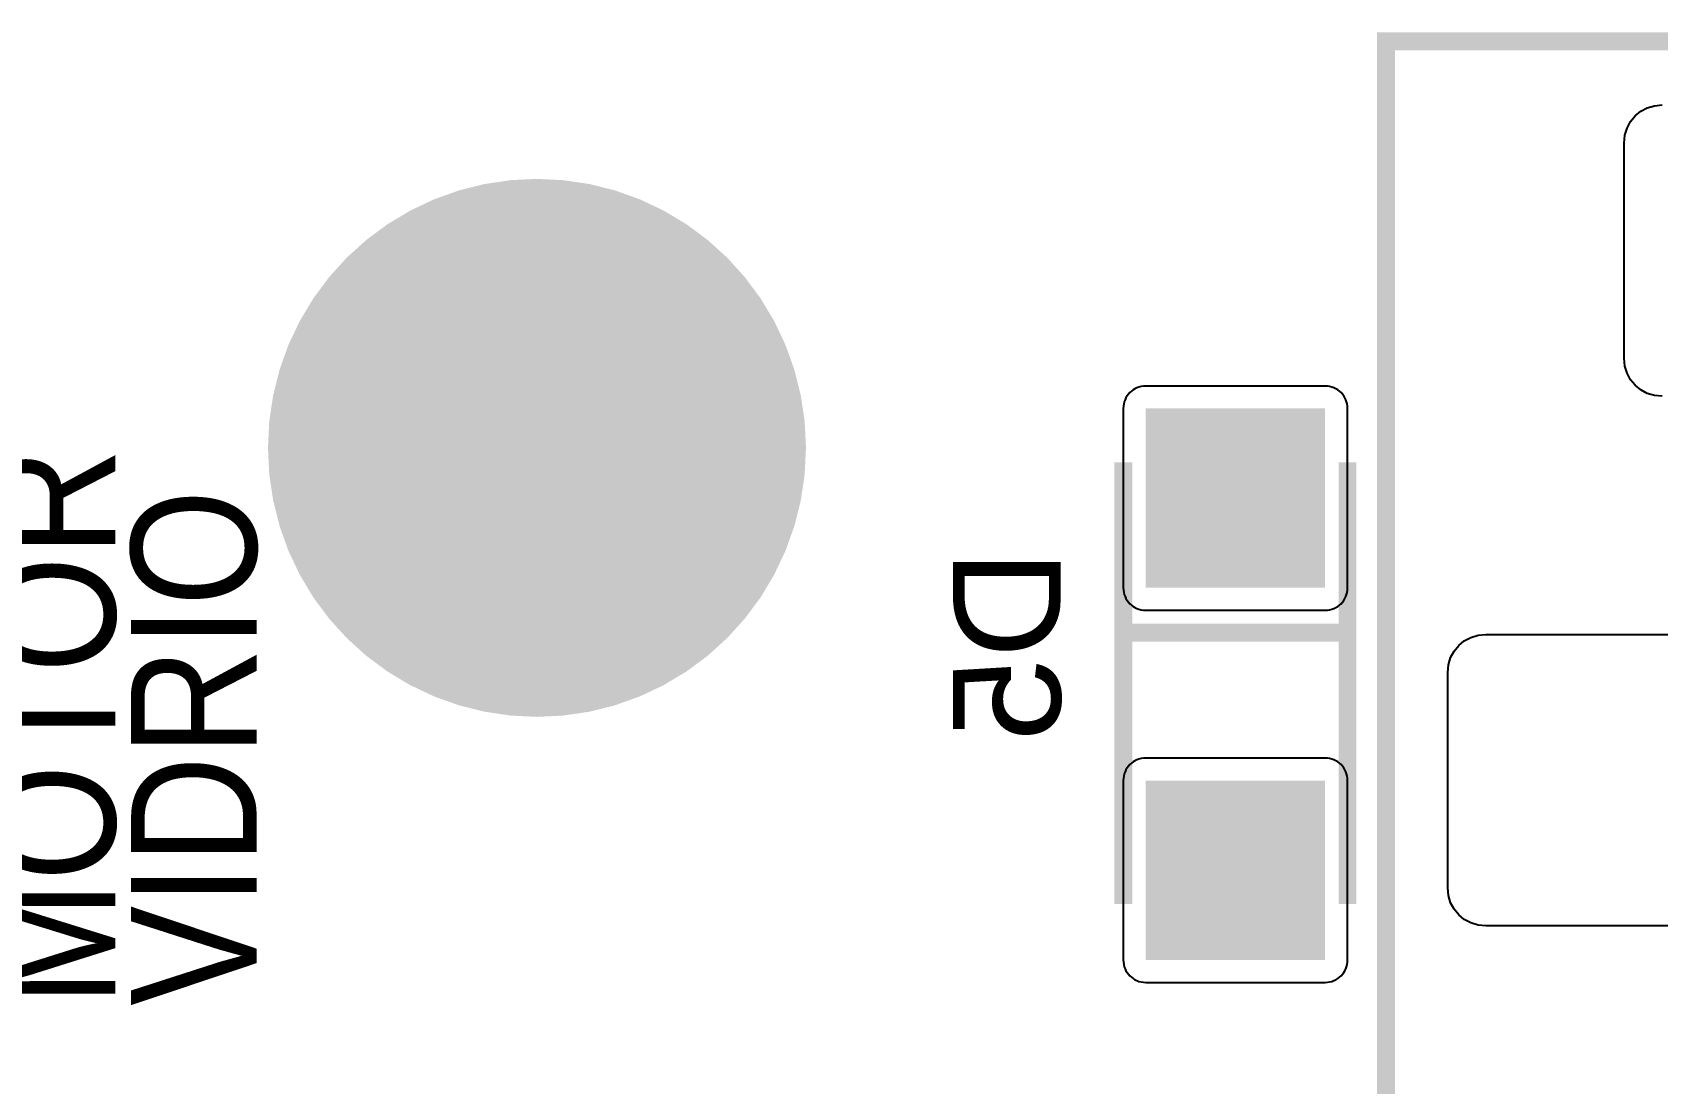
# Model space of a CAD drawing. Header units: inches. Extents: x 15 to 148, y 10 to 111.
# Drawn here: x 134.784 to 136.05, y 103.684 to 104.503 of the extents above; entities that cross this region are included whole.
import ezdxf

# ---------------------------------------------------------------- set-up
doc = ezdxf.new("R2010")
doc.units = ezdxf.units.IN
doc.header["$MEASUREMENT"] = 0
doc.layers.add('BLK_12AWG', color=7, linetype='Continuous')

# ---------------------------------------------------------------- blocks, each defined once
blk = doc.blocks.new('RPAD')
blk.add_trace([(-0.5, -0.5), (-0.5, 0.5), (0.5, -0.5), (0.5, 0.5)])
blk = doc.blocks.new('EPAD')
at = {"const_width": 0.5}
blk.add_lwpolyline([(-0.25, 0, 1), (0.25, 0, 1)], format="xyb", close=True, dxfattribs=at)
blk = doc.blocks.new('CBA2Board')
at = {"const_width": 0.008}
for points in [[(155.8975568293267, 103.6112331942994), (156.7440138293267, 103.6112331942994), (156.7440138293267, 104.2805241942994), (155.8975568293267, 104.2805241942994), (155.8975568293267, 103.6112331942994)], [(155.8975568293267, 103.6112331942994), (156.7440138293267, 103.6112331942994), (156.7440138293267, 104.2805241942994), (155.8975568293267, 104.2805241942994), (155.8975568293267, 103.6112331942994)], [(155.8975568293267, 103.6112331942994), (156.7440138293267, 103.6112331942994), (156.7440138293267, 104.2805241942994), (155.8975568293267, 104.2805241942994), (155.8975568293267, 103.6112331942994)], [(155.7803448293267, 104.0927841942994), (155.7803448293267, 103.8957841942994)], [(155.7803448293267, 104.0927841942994), (155.7803448293267, 103.8957841942994)], [(155.7803448293267, 104.0927841942994), (155.7803448293267, 103.8957841942994)], [(155.8803448293267, 103.8957841942994), (155.8803448293267, 104.0927841942994)], [(155.8803448293267, 103.8957841942994), (155.8803448293267, 104.0927841942994)], [(155.8803448293267, 103.8957841942994), (155.8803448293267, 104.0927841942994)], [(155.8803448293267, 104.0167841942994), (155.7803448293267, 104.0167841942994)], [(155.8803448293267, 104.0167841942994), (155.7803448293267, 104.0167841942994)], [(155.8803448293267, 104.0167841942994), (155.7803448293267, 104.0167841942994)]]:
    blk.add_lwpolyline(points, dxfattribs=at)
for points in [[(156.0207778293267, 104.1222171942994), (156.0173018293267, 104.1225551942994), (156.0140878293267, 104.1235291942994), (156.0111968293267, 104.1250751942994), (156.0086918293267, 104.1271311942994), (156.0066348293267, 104.1296361942994), (156.0050888293267, 104.1325271942994), (156.0041158293267, 104.1357411942994), (156.0037778293267, 104.1392171942994), (156.0037778293267, 104.1392171942994), (156.0037778293267, 104.2352171942994), (156.0041158293267, 104.2386931942994), (156.0050888293267, 104.2419071942994), (156.0066348293267, 104.2447981942994), (156.0086918293267, 104.2473031942994), (156.0111968293267, 104.2493601942994), (156.0140878293267, 104.2509061942994), (156.0173018293267, 104.2518791942994), (156.0207778293267, 104.2522171942994)], [(156.0680378293267, 103.8859971942994), (155.9420378293267, 103.8859971942994), (155.9385618293267, 103.8863351942994), (155.9353478293267, 103.8873081942994), (155.9324568293267, 103.8888541942994), (155.9299518293267, 103.8909111942994), (155.9278948293267, 103.8934161942994), (155.9263488293267, 103.8963061942994), (155.9253758293267, 103.8995211942994), (155.9250378293267, 103.9029971942994), (155.9250378293267, 103.9029971942994), (155.9250378293267, 103.9989971942994), (155.9253758293267, 104.0024731942994), (155.9263488293267, 104.0056871942994), (155.9278948293267, 104.0085781942994), (155.9299518293267, 104.0110821942994), (155.9324568293267, 104.0131391942994), (155.9353478293267, 104.0146851942994), (155.9385618293267, 104.0156581942994), (155.9420378293267, 104.0159971942994), (156.0680378293267, 104.0159971942994)]]:
    blk.add_lwpolyline(points)
for points in [[(155.8803448293267, 104.0367841942994), (155.8803448293267, 104.1167841942994), (155.8802948293267, 104.1178241942994), (155.8801458293267, 104.1188291942994), (155.8799038293267, 104.1197961942994), (155.8795738293267, 104.1207201942994), (155.8791588293267, 104.1215961942994), (155.8786638293267, 104.1224201942994), (155.8780948293267, 104.1231881942994), (155.8774548293267, 104.1238941942994), (155.8767478293267, 104.1245341942994), (155.8759808293267, 104.1251031942994), (155.8751568293267, 104.1255981942994), (155.8742808293267, 104.1260131942994), (155.8733568293267, 104.1263431942994), (155.8723898293267, 104.1265861942994), (155.8713848293267, 104.1267341942994), (155.8703448293267, 104.1267841942994), (155.7903448293267, 104.1267841942994), (155.7893058293267, 104.1267341942994), (155.7883008293267, 104.1265861942994), (155.7873338293267, 104.1263431942994), (155.7864098293267, 104.1260131942994), (155.7855328293267, 104.1255981942994), (155.7847088293267, 104.1251031942994), (155.7839418293267, 104.1245341942994), (155.7832358293267, 104.1238941942994), (155.7825958293267, 104.1231881942994), (155.7820258293267, 104.1224201942994), (155.7815308293267, 104.1215961942994), (155.7811168293267, 104.1207201942994), (155.7807858293267, 104.1197961942994), (155.7805438293267, 104.1188291942994), (155.7803958293267, 104.1178241942994), (155.7803448293267, 104.1167841942994), (155.7803448293267, 104.0367841942994), (155.7803958293267, 104.0357451942994), (155.7805438293267, 104.0347401942994), (155.7807858293267, 104.0337731942994), (155.7811168293267, 104.0328491942994), (155.7815308293267, 104.0319731942994), (155.7820258293267, 104.0311491942994), (155.7825958293267, 104.0303811942994), (155.7832358293267, 104.0296751942994), (155.7839418293267, 104.0290351942994), (155.7847088293267, 104.0284661942994), (155.7855328293267, 104.0279711942994), (155.7864098293267, 104.0275561942994), (155.7873338293267, 104.0272251942994), (155.7883008293267, 104.0269831942994), (155.7893058293267, 104.0268351942994), (155.7903448293267, 104.0267841942994), (155.8703448293267, 104.0267841942994), (155.8713848293267, 104.0268351942994), (155.8723898293267, 104.0269831942994), (155.8733568293267, 104.0272251942994), (155.8742808293267, 104.0275561942994), (155.8751568293267, 104.0279711942994), (155.8759808293267, 104.0284661942994), (155.8767478293267, 104.0290351942994), (155.8774548293267, 104.0296751942994), (155.8780948293267, 104.0303811942994), (155.8786638293267, 104.0311491942994), (155.8791588293267, 104.0319731942994), (155.8795738293267, 104.0328491942994), (155.8799038293267, 104.0337731942994), (155.8801458293267, 104.0347401942994), (155.8802948293267, 104.0357451942994), (155.8803448293267, 104.0367841942994)], [(155.8803448293267, 103.8707841942994), (155.8803448293267, 103.9507841942994), (155.8802948293267, 103.9518241942994), (155.8801458293267, 103.9528291942994), (155.8799038293267, 103.9537961942994), (155.8795738293267, 103.9547201942994), (155.8791588293267, 103.9555961942994), (155.8786638293267, 103.9564201942994), (155.8780948293267, 103.9571881942994), (155.8774548293267, 103.9578941942994), (155.8767478293267, 103.9585341942994), (155.8759808293267, 103.9591031942994), (155.8751568293267, 103.9595981942994), (155.8742808293267, 103.9600131942994), (155.8733568293267, 103.9603431942994), (155.8723898293267, 103.9605861942994), (155.8713848293267, 103.9607341942994), (155.8703448293267, 103.9607841942994), (155.7903448293267, 103.9607841942994), (155.7893058293267, 103.9607341942994), (155.7883008293267, 103.9605861942994), (155.7873338293267, 103.9603431942994), (155.7864098293267, 103.9600131942994), (155.7855328293267, 103.9595981942994), (155.7847088293267, 103.9591031942994), (155.7839418293267, 103.9585341942994), (155.7832358293267, 103.9578941942994), (155.7825958293267, 103.9571881942994), (155.7820258293267, 103.9564201942994), (155.7815308293267, 103.9555961942994), (155.7811168293267, 103.9547201942994), (155.7807858293267, 103.9537961942994), (155.7805438293267, 103.9528291942994), (155.7803958293267, 103.9518241942994), (155.7803448293267, 103.9507841942994), (155.7803448293267, 103.8707841942994), (155.7803958293267, 103.8697451942994), (155.7805438293267, 103.8687401942994), (155.7807858293267, 103.8677731942994), (155.7811168293267, 103.8668491942994), (155.7815308293267, 103.8659731942994), (155.7820258293267, 103.8651491942994), (155.7825958293267, 103.8643811942994), (155.7832358293267, 103.8636751942994), (155.7839418293267, 103.8630351942994), (155.7847088293267, 103.8624661942994), (155.7855328293267, 103.8619711942994), (155.7864098293267, 103.8615561942994), (155.7873338293267, 103.8612251942994), (155.7883008293267, 103.8609831942994), (155.7893058293267, 103.8608351942994), (155.7903448293267, 103.8607841942994), (155.8703448293267, 103.8607841942994), (155.8713848293267, 103.8608351942994), (155.8723898293267, 103.8609831942994), (155.8733568293267, 103.8612251942994), (155.8742808293267, 103.8615561942994), (155.8751568293267, 103.8619711942994), (155.8759808293267, 103.8624661942994), (155.8767478293267, 103.8630351942994), (155.8774548293267, 103.8636751942994), (155.8780948293267, 103.8643811942994), (155.8786638293267, 103.8651491942994), (155.8791588293267, 103.8659731942994), (155.8795738293267, 103.8668491942994), (155.8799038293267, 103.8677731942994), (155.8801458293267, 103.8687401942994), (155.8802948293267, 103.8697451942994), (155.8803448293267, 103.8707841942994)]]:
    blk.add_lwpolyline(points, close=True)
at = {"xscale": 0.24, "yscale": 0.24}
blk.add_blockref('EPAD', (155.5187778293267, 104.0992171942994), dxfattribs=at)
at = {"xscale": 0.08, "yscale": 0.08, "rotation": 270}
for p in [(155.8303448293267, 104.0767841942994), (155.8303448293267, 103.9107841942994)]:
    blk.add_blockref('RPAD', p, dxfattribs=at)
at = {"width": 0.892857}
for s, p in [('MOTOR', (155.3307068293267, 103.8502881942994)), ('MOTOR', (155.3307068293267, 103.8502881942994)), ('MOTOR', (155.3307068293267, 103.8502881942994)), ('VIDRIO', (155.3936988293267, 103.8502881942994)), ('VIDRIO', (155.3936988293267, 103.8502881942994)), ('VIDRIO', (155.3936988293267, 103.8502881942994))]:
    blk.add_text(s, height=0.056, rotation=90, dxfattribs=at).set_placement(p)
at = {"text_generation_flag": 2, "width": 1.041667}
blk.add_text('D5', height=0.048, rotation=90, dxfattribs=at).set_placement((155.7523448293267, 104.0537841942994))
blk.add_text('D5', height=0.048, rotation=90, dxfattribs=at).set_placement((155.7523448293267, 104.0537841942994))
blk.add_text('D5', height=0.048, rotation=90, dxfattribs=at).set_placement((155.7523448293267, 104.0537841942994))

msp = doc.modelspace()

# ---------------------------------------------------------------- block references
at = {"layer": 'BLK_12AWG', "xscale": 1.74680064, "yscale": 1.74680064, "zscale": 1.74680064}
msp.add_blockref('CBA2Board', (-136.4830504317415, -77.66133289344734), dxfattribs=at)

doc.saveas('drawing.dxf')
